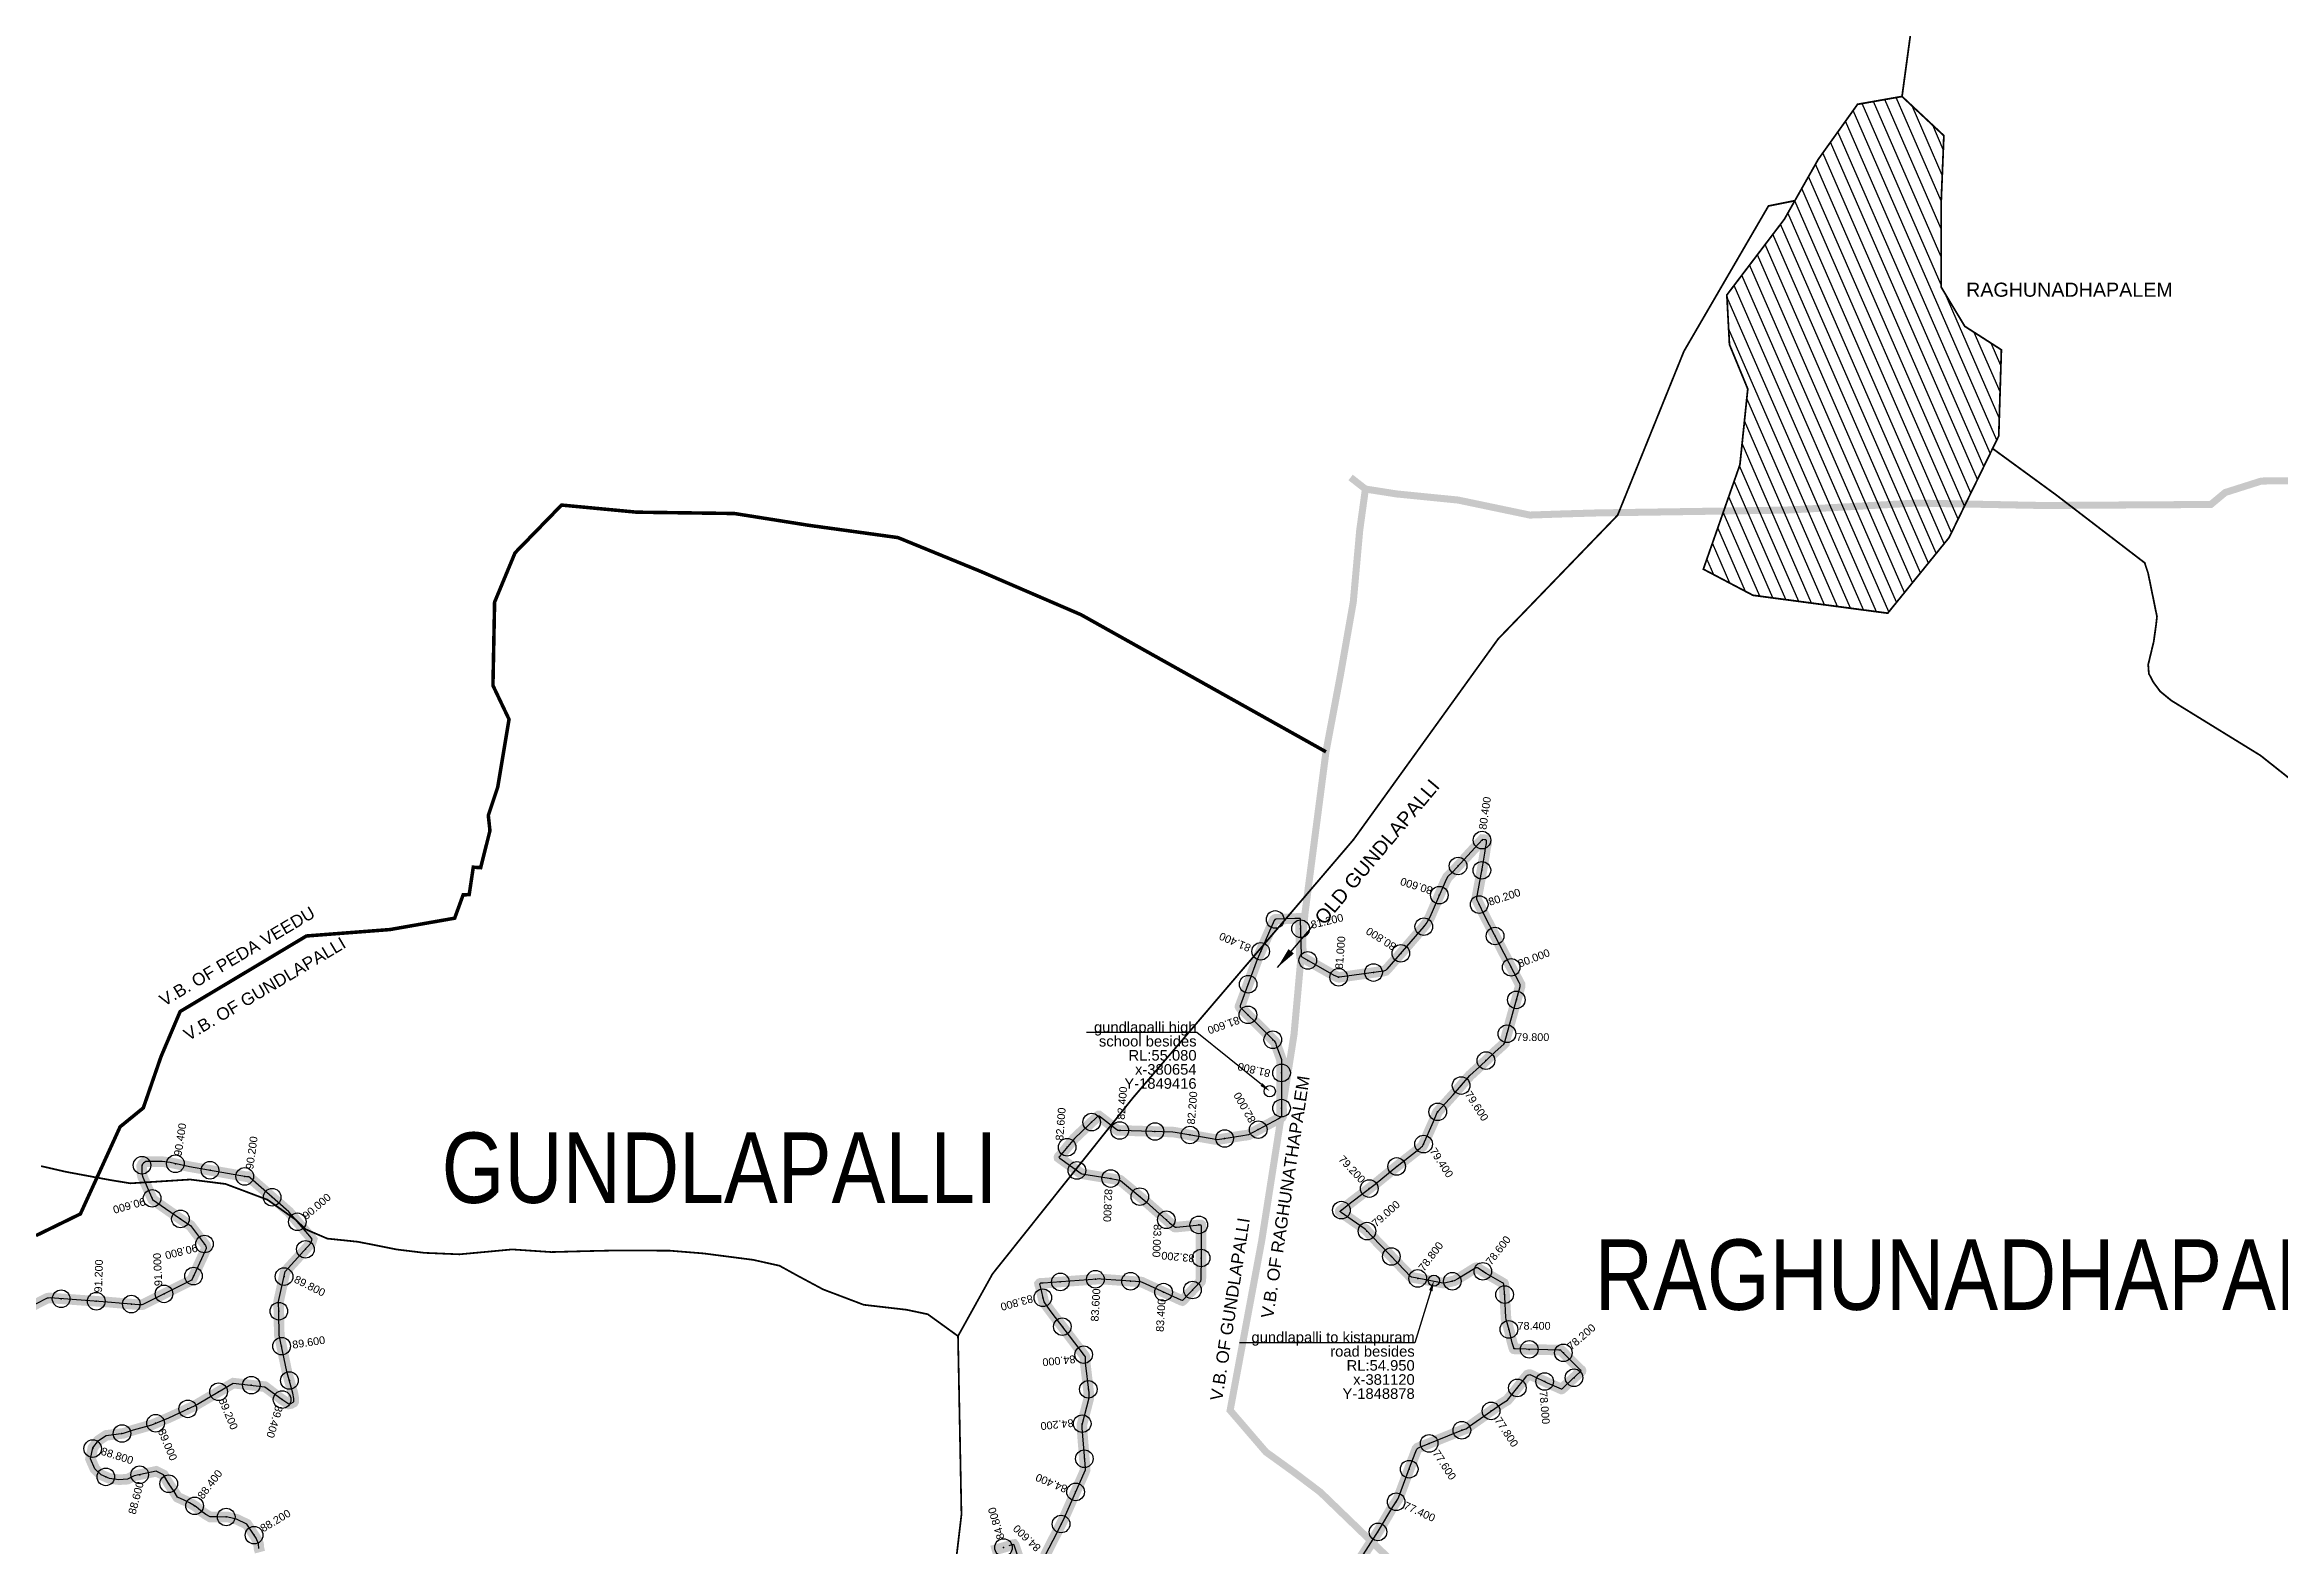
# Model space of a CAD drawing. Header units: millimetres. Extents: x 345922 to 402103, y 1833175 to 1858598.
# Drawn here: x 377176 to 383521, y 1848127 to 1852387 of the extents above; entities that cross this region are included whole.
import ezdxf
from ezdxf import colors
from ezdxf.entities.mleader import LeaderData, LeaderLine
from ezdxf.math import Vec2, Vec3

# ---------------------------------------------------------------- set-up
doc = ezdxf.new("R2010")
doc.units = ezdxf.units.MM
doc.header["$PDMODE"] = 32
doc.header["$PDSIZE"] = 50
doc.linetypes.add('JIS_02_1.0', pattern=[2, 1, -1])
for name, color, linetype in [('BND', 160, 'Continuous'), ('FRL', 3, 'Continuous'), ('points', 161, 'Continuous'), ('ROADS', 10, 'Continuous'), ('TBM', 7, 'Continuous'), ('TEXT', 7, 'Continuous'), ('VILLAGE AREA', 44, 'Continuous'), ('VILLAGE NAMES', 7, 'Continuous')]:
    doc.layers.add(name, color=color, linetype=linetype)
doc.styles.add('FONT1', font='Arial')
doc.styles.get("Standard").update_dxf_attribs({"font": 'arial.ttf'})
doc.styles.add('style1', font='')
doc.styles.get('style1').set_extended_font_data('Bahnschrift Condensed')
doc.dimstyles.get("Standard").update_dxf_attribs({"dimtxt": 0.18, "dimasz": 0.18, "dimexe": 0.18, "dimexo": 0.0625, "dimgap": 0.09, "dimtad": 0, "dimtih": 1, "dimtoh": 1, "dimdec": 4, "dimzin": 0, "dimdsep": 46, "dimtxsty": 'Standard', "dimcen": 0.09, "dimadec": 0, "dimazin": 0, "dimtfac": 1, "dimtdec": 4, "dimtofl": 0, "dimtmove": 0, "dimatfit": 3, "dimfxl": 1, "dimtolj": 1, "dimtzin": 0, "dimarcsym": 0})

msp = doc.modelspace()

# ---------------------------------------------------------------- hatches: boundary and pattern name
at = {"layer": 'VILLAGE AREA'}
h = msp.add_hatch(dxfattribs=at)
h.set_pattern_fill('ANSI31,_O', color=32, scale=10, angle=68.54643)
h.set_pattern_definition([(113.5464313, (-459.25, 168.168), (-29.1063882, -12.6838743), [])])
h.paths.add_polyline_path([(382408.7, 1850773.2), (382026.1, 1850824), (381885.1, 1850898.2), (381989, 1851194.8), (382011.3, 1851409.8), (381959.3, 1851535.9), (381951.9, 1851676.8), (382115.2, 1851891.8), (382211.7, 1852062.3), (382323.1, 1852218.1), (382449.3, 1852240.3), (382568.1, 1852129.1), (382560.6, 1851943.7), (382560.6, 1851699), (382627.4, 1851587.8), (382731.4, 1851521), (382723.9, 1851276.3), (382583, 1850988)])

# ---------------------------------------------------------------- linework, layer by layer
at = {"layer": 'BND', "linetype": 'JIS_02_1.0', "lineweight": 30, "ltscale": 50}
for points in [[(380883.6, 1851158.5, 20, 20, 0), (380925.6, 1851125.7, 20, 20, 0), (381014, 1851111.8, 20, 20, 0), (381188.8, 1851094.4, 20, 20, 0), (381392.4, 1851051.8, 20, 20, 0), (381489.8, 1851055.1, 20, 20, 0), (381586.2, 1851057.9, 20, 20, 0), (382121.3, 1851065.9, 20, 20, 0), (382490, 1851085.8, 20, 20, 0), (382848, 1851079, 20, 20, 0), (383326.3, 1851081.9, 20, 20, 0), (383367.1, 1851115.9, 20, 20, 0), (383469.7, 1851148.4, 20, 20, 0), (383561.4, 1851149.5, 20, 20, 0)], [(381065.3, 1848019.2, 20, 20, 0), (380797.8, 1848277.4, 20, 20, 0), (380724.4, 1848332.9, 20, 20, 0), (380643.1, 1848391.6, 20, 20, 0), (380541.5, 1848509.8, 20, 20, 0), (380631.1, 1848991, 20, 20, 0), (380723, 1849577.9, 20, 20, 0), (380754.1, 1849921.6, 20, 20, 0), (380813.6, 1850379.6, 20, 20, 0), (380854.2, 1850595.3, 20, 20, 0), (380891.2, 1850805.3, 20, 20, 0), (380909.4, 1851008.3, 20, 20, 0), (380925.6, 1851125.7, 0, 0, 0)]]:
    msp.add_lwpolyline(points, format="xyseb", dxfattribs=at)
at = {"layer": 'BND', "linetype": 'JIS_02_1.0', "lineweight": 30, "ltscale": 50, "const_width": 10}
msp.add_lwpolyline([(377150.8, 1849006), (377276.9, 1849067.5), (377389.6, 1849314.8), (377455.5, 1849368.5), (377505.7, 1849513.9), (377560.1, 1849642.2), (377918.7, 1849856.7), (378155.9, 1849874.9), (378339.6, 1849907.2), (378363.7, 1849973.6), (378380.8, 1849973.9), (378392.5, 1850052), (378413.4, 1850050.6), (378439.8, 1850155.6), (378435.1, 1850199.1), (378461.9, 1850279.5), (378494, 1850471.9), (378448.3, 1850567.8), (378453, 1850804.7), (378511, 1850944.5), (378643.1, 1851080.2), (378856.4, 1851060), (379134, 1851056.2), (379345.7, 1851022.6), (379598.5, 1850987.8), (379832.4, 1850892.1), (380118.1, 1850768.9), (380813.6, 1850379.6)], dxfattribs=at)
at = {"layer": 'FRL', "color": 84, "const_width": 30}
for points in [[(380015.8, 1848096.5), (380037.8, 1848140.4), (380066.3, 1848196.3), (380126.2, 1848331.1), (380129.9, 1848340.3), (380129.6, 1848346.1), (380120.7, 1848459.9), (380120.4, 1848467.7), (380140.2, 1848544.2), (380140, 1848559.9), (380130, 1848645), (380129.7, 1848655.2), (380129.5, 1848661.3), (380127.4, 1848665.4), (380030, 1848793.5), (380012.3, 1848817.6), (380002.5, 1848861.9), (380000.9, 1848865.3), (380000.4, 1848868.4), (380001.7, 1848870), (380003, 1848870.6), (380006.9, 1848870.8), (380010.6, 1848870.7), (380163.7, 1848882.3), (380171.1, 1848882.8), (380175.1, 1848882.6), (380286.6, 1848874.3), (380290.3, 1848873.9), (380292.8, 1848872.7), (380402.8, 1848822.5), (380405.8, 1848821.6), (380407.1, 1848822.3), (380409.8, 1848825.5), (380456.7, 1848874.5), (380457.5, 1848876), (380457.8, 1848877.1), (380458.1, 1848879.7), (380458.7, 1848887.4), (380459.1, 1848940.8), (380459.1, 1849034), (380458.7, 1849035.8), (380457.9, 1849036.4), (380456.5, 1849036.5), (380454.4, 1849036.5), (380451.4, 1849036.3), (380445.8, 1849035.8), (380389.6, 1849030.2), (380385.4, 1849030.2), (380384.3, 1849030.4), (380381.2, 1849032.5), (380369.8, 1849042.6), (380303.4, 1849101.4), (380229.9, 1849162.5), (380227.6, 1849163.7), (380198.4, 1849168.6), (380120.6, 1849181.6), (380118.4, 1849182.2), (380057.6, 1849226.2), (380056.3, 1849227.1), (380055.6, 1849227.7), (380055.5, 1849228.3), (380055.9, 1849229.2), (380057.3, 1849230.5), (380099.3, 1849282), (380163.3, 1849342.3), (380165.1, 1849343.9), (380167.3, 1849345.3), (380169.2, 1849345.3), (380173.1, 1849342.3), (380215.7, 1849309.5), (380222.7, 1849304.8), (380226.5, 1849304.4), (380231.4, 1849304.5), (380378.4, 1849300), (380385, 1849299.1), (380490.3, 1849280.4), (380499.3, 1849278.9), (380505.2, 1849278.3), (380577.3, 1849289.7), (380588.3, 1849291), (380594.1, 1849292.2), (380678.5, 1849337.5), (380683.8, 1849340.1), (380686.4, 1849342.5), (380687.6, 1849344.9), (380687.6, 1849352), (380687.4, 1849379.9), (380687.5, 1849498.5), (380687.4, 1849502.4), (380687, 1849506.1), (380672.6, 1849546.2), (380671.6, 1849550.7), (380670.5, 1849553.4), (380666.1, 1849558.5), (380633.2, 1849592.2), (380571.6, 1849652.9), (380570.4, 1849654.5), (380569.7, 1849655.8), (380569.7, 1849657.1), (380570.1, 1849658.9), (380571.4, 1849661.6), (380618.6, 1849790.3), (380624.6, 1849804.6), (380666.3, 1849900.6), (380667, 1849901.9), (380668.9, 1849903.5), (380671, 1849904.1), (380725.2, 1849906.3), (380733.5, 1849906.7), (380739.1, 1849906.7), (380740.5, 1849905.9), (380740.9, 1849903.2), (380743.9, 1849802.5), (380744.4, 1849798), (380746.4, 1849796.2), (380836.8, 1849744.9), (380844, 1849741.3), (380848.2, 1849739.6), (380852.5, 1849739.5), (380976.8, 1849756.8), (380982.8, 1849758.6), (380986.6, 1849762.2), (381030.4, 1849812.2), (381091.4, 1849883.2), (381100.4, 1849895.2), (381108.8, 1849910), (381151.9, 1850010.8), (381159.1, 1850024.4), (381173.5, 1850038.8), (381247.7, 1850119.6), (381258.2, 1850130.4), (381263.8, 1850130), (381267.4, 1850129.6), (381269, 1850128), (381269.8, 1850124), (381269.8, 1850118.8), (381266.6, 1850106.3), (381264.6, 1850091.5), (381259, 1850057.3), (381241.9, 1849965.2), (381242.1, 1849961.6), (381242.8, 1849957.9), (381247.2, 1849948.8), (381263.9, 1849914.5), (381361.8, 1849724.4), (381364.9, 1849718.8), (381364.9, 1849713.7), (381321.1, 1849556), (381320.6, 1849551.9), (381318.3, 1849549.6), (381293.8, 1849527.6), (381249.7, 1849485.6), (381222.1, 1849460.3), (381174.5, 1849405.7), (381131.7, 1849358.2), (381129.7, 1849355.7), (381119.3, 1849330.4), (381089.7, 1849263.5), (381087.9, 1849259.9), (381085.3, 1849257.6), (381081.1, 1849254.4), (381007.5, 1849196.9), (380953.1, 1849152.3), (380886.7, 1849101.5), (380854.5, 1849075.9), (380854.1, 1849075), (380854.2, 1849073.8), (380854.7, 1849073.3), (380856.8, 1849071.6), (380888.3, 1849049.6), (380922.1, 1849025.8), (380925.5, 1849023.6), (380927.9, 1849021), (380945.1, 1849003.1), (381018.4, 1848926.7), (381053.8, 1848889.9), (381056.5, 1848887.8), (381067.8, 1848885.6), (381140.7, 1848872), (381145.8, 1848871.3), (381150.2, 1848871.3), (381174.2, 1848876.8), (381177.8, 1848877.6), (381188.1, 1848883.2), (381236, 1848913), (381239.3, 1848914.5), (381240.9, 1848914.8), (381243.5, 1848914.3), (381246, 1848913.1), (381249.1, 1848910.7), (381268.9, 1848898.6), (381314.8, 1848872), (381317.6, 1848870.3), (381318.6, 1848868.2), (381321.3, 1848832.3), (381324.7, 1848773.4), (381325.1, 1848768.2), (381334.3, 1848735.3), (381342.5, 1848701.7), (381346.7, 1848686.9), (381347.3, 1848685.5), (381348.3, 1848684.5), (381350.6, 1848684), (381474.6, 1848680.9), (381478.3, 1848680.9), (381480.2, 1848680.5), (381481.6, 1848679.2), (381535.5, 1848625.2), (381537.4, 1848623.5), (381537.9, 1848622.3), (381537.7, 1848621.1), (381535.7, 1848618.8), (381512.1, 1848597.1), (381484.8, 1848571.9), (381483.7, 1848571.1), (381482.6, 1848570.6), (381481.7, 1848570.6), (381475.2, 1848573.6), (381442.1, 1848588.2), (381398.8, 1848608.9), (381392.3, 1848611.4), (381389.3, 1848611), (381386, 1848609.8), (381383.3, 1848606.5), (381378.2, 1848600.6), (381351.3, 1848566.3), (381336.4, 1848548.4), (381328.6, 1848538.9), (381311.6, 1848528.7), (381220.8, 1848464.7), (381215.4, 1848460.5), (381210.5, 1848457), (381202.5, 1848454.4), (381185.4, 1848447.6), (381078.1, 1848404.5), (381074, 1848402.6), (381071.6, 1848399.9), (381068.9, 1848393), (381054.1, 1848353.8), (381020.7, 1848264.4), (381018.1, 1848257.7), (381003.2, 1848236.2), (380963, 1848167.3), (380912.5, 1848088.7)], [(377083.5, 1848777.5), (377182.9, 1848828), (377186.1, 1848828.6), (377190.6, 1848828.8), (377354.1, 1848817.3), (377442.7, 1848809.6), (377443.9, 1848809.6), (377446.9, 1848809.6), (377450.9, 1848809.5), (377454, 1848810.3), (377590.3, 1848878.5), (377591.9, 1848879.5), (377593.8, 1848882), (377631, 1848962.3), (377633.1, 1848966.8), (377633.8, 1848969.5), (377633.8, 1848972.9), (377633.3, 1848975), (377632.2, 1848978.3), (377589.4, 1849034.5), (377570.8, 1849046.5), (377482.1, 1849108.3), (377453.9, 1849171.6), (377451.5, 1849181.1), (377451.5, 1849192.1), (377451, 1849203.6), (377453.4, 1849208.9), (377455.8, 1849211.8), (377459.6, 1849214.1), (377462.9, 1849216.1), (377473.5, 1849216.1), (377509.3, 1849216), (377531.5, 1849213.2), (377587.1, 1849201.6), (377748.9, 1849173.1), (377755, 1849173.1), (377758.9, 1849169.7), (377868.7, 1849073.4), (377928.2, 1849003.9), (377934.8, 1848995.5), (377931.6, 1848984.7), (377911.8, 1848962.4), (377858.2, 1848903.6), (377839.7, 1848818.6), (377840.4, 1848786.8), (377841.6, 1848723.7), (377863.1, 1848620.3), (377880.3, 1848558.4), (377882.8, 1848543.3), (377882.8, 1848535.2), (377881.3, 1848532.6), (377874.7, 1848529.1), (377868.6, 1848528.1), (377848.4, 1848541.2), (377801, 1848577), (377711, 1848587), (377602.5, 1848523.6), (377528, 1848489), (377479.8, 1848468.7), (377448.5, 1848459.9), (377428.1, 1848454.1), (377399.6, 1848444.6), (377350.1, 1848438.8), (377328.2, 1848424.3), (377312.2, 1848403.1), (377305.6, 1848371.8), (377318, 1848343.4), (377335.5, 1848326.7), (377359.6, 1848316.5), (377386.5, 1848312.9), (377410.6, 1848314.3), (377429.5, 1848323.8), (377492.4, 1848336.7), (377512.8, 1848326.5), (377528.1, 1848301), (377542.7, 1848279.2), (377552.9, 1848263.1), (377571.8, 1848254.4), (377587.1, 1848247.1), (377605.3, 1848236.2), (377618.5, 1848224.6), (377633, 1848214.4), (377645.4, 1848207.1), (377662.9, 1848207.1), (377695.8, 1848206.9), (377720.6, 1848200.4), (377749.7, 1848186.6), (377775.8, 1848146.7), (377782.7, 1848131.2), (377783.9, 1848117.8), (377786.8, 1848107.3)], [(379864.8, 1848110.8), (379908.5, 1848123.4), (379912.9, 1848125.1), (379921.2, 1848127.7), (379927.2, 1848128.7), (379928.6, 1848126.9), (379954.2, 1848050.8)]]:
    msp.add_lwpolyline(points, dxfattribs=at)
at = {"layer": 'FRL', "color": 82}
for points in [[(380912.5, 1848088.7), (380963, 1848167.3), (381003.2, 1848236.2), (381018.1, 1848257.7), (381020.7, 1848264.4), (381054.1, 1848353.8), (381068.9, 1848393), (381071.6, 1848399.9), (381074, 1848402.6), (381078.1, 1848404.5), (381185.4, 1848447.6), (381202.5, 1848454.4), (381210.5, 1848457), (381215.4, 1848460.5), (381220.8, 1848464.7), (381311.6, 1848528.7), (381328.6, 1848538.9), (381336.4, 1848548.4), (381351.3, 1848566.3), (381378.2, 1848600.6), (381383.3, 1848606.5), (381386, 1848609.8), (381389.3, 1848611), (381392.3, 1848611.4), (381398.8, 1848608.9), (381442.1, 1848588.2), (381475.2, 1848573.6), (381481.7, 1848570.6), (381482.6, 1848570.6), (381483.7, 1848571.1), (381484.8, 1848571.9), (381512.1, 1848597.1), (381535.7, 1848618.8), (381537.7, 1848621.1), (381537.9, 1848622.3), (381537.4, 1848623.5), (381535.5, 1848625.2), (381481.6, 1848679.2), (381480.2, 1848680.5), (381478.3, 1848680.9), (381474.6, 1848680.9), (381350.6, 1848684), (381348.3, 1848684.5), (381347.3, 1848685.5), (381346.7, 1848686.9), (381342.5, 1848701.7), (381334.3, 1848735.3), (381325.1, 1848768.2), (381324.7, 1848773.4), (381321.3, 1848832.3), (381318.6, 1848868.2), (381317.6, 1848870.3), (381314.8, 1848872), (381268.9, 1848898.6), (381249.1, 1848910.7), (381246, 1848913.1), (381243.5, 1848914.3), (381240.9, 1848914.8), (381239.3, 1848914.5), (381236, 1848913), (381188.1, 1848883.2), (381177.8, 1848877.6), (381174.2, 1848876.8), (381150.2, 1848871.3), (381145.8, 1848871.3), (381140.7, 1848872), (381067.8, 1848885.6), (381056.5, 1848887.8), (381053.8, 1848889.9), (381018.4, 1848926.7), (380945.1, 1849003.1), (380927.9, 1849021), (380925.5, 1849023.6), (380922.1, 1849025.8), (380888.3, 1849049.6), (380856.8, 1849071.6), (380854.7, 1849073.3), (380854.2, 1849073.8), (380854.1, 1849075), (380854.5, 1849075.9), (380886.7, 1849101.5), (380953.1, 1849152.3), (381007.5, 1849196.9), (381081.1, 1849254.4), (381085.3, 1849257.6), (381087.9, 1849259.9), (381089.7, 1849263.5), (381119.3, 1849330.4), (381129.7, 1849355.7), (381131.7, 1849358.2), (381174.5, 1849405.7), (381222.1, 1849460.3), (381249.7, 1849485.6), (381293.8, 1849527.6), (381318.3, 1849549.6), (381320.6, 1849551.9), (381321.1, 1849556), (381364.9, 1849713.7), (381364.9, 1849718.8), (381361.8, 1849724.4), (381263.9, 1849914.5), (381247.2, 1849948.8), (381242.8, 1849957.9), (381242.1, 1849961.6), (381241.9, 1849965.2), (381259, 1850057.3), (381264.6, 1850091.5), (381266.6, 1850106.3), (381269.8, 1850118.8), (381269.8, 1850124), (381269, 1850128), (381267.4, 1850129.6), (381263.8, 1850130), (381258.2, 1850130.4), (381247.7, 1850119.6), (381173.5, 1850038.8), (381159.1, 1850024.4), (381151.9, 1850010.8), (381108.8, 1849910), (381100.4, 1849895.2), (381091.4, 1849883.2), (381030.4, 1849812.2), (380986.6, 1849762.2), (380982.8, 1849758.6), (380976.8, 1849756.8), (380852.5, 1849739.5), (380848.2, 1849739.6), (380844, 1849741.3), (380836.8, 1849744.9), (380746.4, 1849796.2), (380744.4, 1849798), (380743.9, 1849802.5), (380740.9, 1849903.2), (380740.5, 1849905.9), (380739.1, 1849906.7), (380733.5, 1849906.7), (380725.2, 1849906.3), (380671, 1849904.1), (380668.9, 1849903.5), (380667, 1849901.9), (380666.3, 1849900.6), (380624.6, 1849804.6), (380618.6, 1849790.3), (380571.4, 1849661.6), (380570.1, 1849658.9), (380569.7, 1849657.1), (380569.7, 1849655.8), (380570.4, 1849654.5), (380571.6, 1849652.9), (380633.2, 1849592.2), (380666.1, 1849558.5), (380670.5, 1849553.4), (380671.6, 1849550.7), (380672.6, 1849546.2), (380687, 1849506.1), (380687.4, 1849502.4), (380687.5, 1849498.5), (380687.4, 1849379.9), (380687.6, 1849352), (380687.6, 1849344.9), (380686.4, 1849342.5), (380683.8, 1849340.1), (380678.5, 1849337.5), (380594.1, 1849292.2), (380588.3, 1849291), (380577.3, 1849289.7), (380505.2, 1849278.3), (380499.3, 1849278.9), (380490.3, 1849280.4), (380385, 1849299.1), (380378.4, 1849300), (380231.4, 1849304.5), (380226.5, 1849304.4), (380222.7, 1849304.8), (380215.7, 1849309.5), (380173.1, 1849342.3), (380169.2, 1849345.3), (380167.3, 1849345.3), (380165.1, 1849343.9), (380163.3, 1849342.3), (380099.3, 1849282), (380057.3, 1849230.5), (380055.9, 1849229.2), (380055.5, 1849228.3), (380055.6, 1849227.7), (380056.3, 1849227.1), (380057.6, 1849226.2), (380118.4, 1849182.2), (380120.6, 1849181.6), (380198.4, 1849168.6), (380227.6, 1849163.7), (380229.9, 1849162.5), (380303.4, 1849101.4), (380369.8, 1849042.6), (380381.2, 1849032.5), (380384.3, 1849030.4), (380385.4, 1849030.2), (380389.6, 1849030.2), (380445.8, 1849035.8), (380451.4, 1849036.3), (380454.4, 1849036.5), (380456.5, 1849036.5), (380457.9, 1849036.4), (380458.7, 1849035.8), (380459.1, 1849034), (380459.1, 1848940.8), (380458.7, 1848887.4), (380458.1, 1848879.7), (380457.8, 1848877.1), (380457.5, 1848876), (380456.7, 1848874.5), (380409.8, 1848825.5), (380407.1, 1848822.3), (380405.8, 1848821.6), (380402.8, 1848822.5), (380292.8, 1848872.7), (380290.3, 1848873.9), (380286.6, 1848874.3), (380175.1, 1848882.6), (380171.1, 1848882.8), (380163.7, 1848882.3), (380010.6, 1848870.7), (380006.9, 1848870.8), (380003, 1848870.6), (380001.7, 1848870), (380000.4, 1848868.4), (380000.9, 1848865.3), (380002.5, 1848861.9), (380012.3, 1848817.6), (380030, 1848793.5), (380127.4, 1848665.4), (380129.5, 1848661.3), (380129.7, 1848655.2), (380130, 1848645), (380140, 1848559.9), (380140.2, 1848544.2), (380120.4, 1848467.7), (380120.7, 1848459.9), (380129.6, 1848346.1), (380129.9, 1848340.3), (380126.2, 1848331.1), (380066.3, 1848196.3), (380037.8, 1848140.4), (380015.8, 1848096.5)], [(377783.9, 1848117.8), (377782.7, 1848131.2), (377775.8, 1848146.7), (377749.7, 1848186.6), (377720.6, 1848200.4), (377695.8, 1848206.9), (377662.9, 1848207.1), (377645.4, 1848207.1), (377633, 1848214.4), (377618.5, 1848224.6), (377605.3, 1848236.2), (377587.1, 1848247.1), (377571.8, 1848254.4), (377552.9, 1848263.1), (377542.7, 1848279.2), (377528.1, 1848301), (377512.8, 1848326.5), (377492.4, 1848336.7), (377429.5, 1848323.8), (377410.6, 1848314.3), (377386.5, 1848312.9), (377359.6, 1848316.5), (377335.5, 1848326.7), (377318, 1848343.4), (377305.6, 1848371.8), (377312.2, 1848403.1), (377328.2, 1848424.3), (377350.1, 1848438.8), (377399.6, 1848444.6), (377428.1, 1848454.1), (377448.5, 1848459.9), (377479.8, 1848468.7), (377528, 1848489), (377602.5, 1848523.6), (377711, 1848587), (377801, 1848577), (377848.4, 1848541.2), (377868.6, 1848528.1), (377874.7, 1848529.1), (377881.3, 1848532.6), (377882.8, 1848535.2), (377882.8, 1848543.3), (377880.3, 1848558.4), (377863.1, 1848620.3), (377841.6, 1848723.7), (377840.4, 1848786.8), (377839.7, 1848818.6), (377858.2, 1848903.6), (377911.8, 1848962.4), (377931.6, 1848984.7), (377934.8, 1848995.5), (377928.2, 1849003.9), (377868.7, 1849073.4), (377758.9, 1849169.7), (377755, 1849173.1), (377748.9, 1849173.1), (377587.1, 1849201.6), (377531.5, 1849213.2), (377509.3, 1849216), (377473.5, 1849216.1), (377462.9, 1849216.1), (377459.6, 1849214.1), (377455.8, 1849211.8), (377453.4, 1849208.9), (377451, 1849203.6), (377451.5, 1849192.1), (377451.5, 1849181.1), (377453.9, 1849171.6), (377482.1, 1849108.3), (377570.8, 1849046.5), (377589.4, 1849034.5), (377632.2, 1848978.3), (377633.3, 1848975), (377633.8, 1848972.9), (377633.8, 1848969.5), (377633.1, 1848966.8), (377631, 1848962.3), (377593.8, 1848882), (377591.9, 1848879.5), (377590.3, 1848878.5), (377454, 1848810.3), (377450.9, 1848809.5), (377446.9, 1848809.6), (377443.9, 1848809.6), (377442.7, 1848809.6), (377354.1, 1848817.3), (377190.6, 1848828.8), (377186.1, 1848828.6), (377182.9, 1848828), (377083.5, 1848777.5)], [(379954.2, 1848050.8), (379928.6, 1848126.9), (379927.2, 1848128.7), (379921.2, 1848127.7), (379912.9, 1848125.1)]]:
    msp.add_lwpolyline(points, dxfattribs=at)
at = {"layer": 'points'}
for p in [(381256.7, 1850128.9), (381188.8, 1850055.4), (381256.3, 1850043.1), (381135.5, 1849972.5), (381248.7, 1849945.9), (380669.5, 1849903.6), (380741.6, 1849877.3), (381091.4, 1849883.2), (380628.3, 1849813), (381293.7, 1849856.6), (380762, 1849787.4), (380948.7, 1849752.9), (381026.2, 1849807.4), (381339.5, 1849767.7), (380592.7, 1849719.6), (380849.6, 1849739.5), (380592, 1849632.8), (381354.2, 1849675.3), (380662.6, 1849562), (381327.5, 1849579), (381267.8, 1849502.9), (380687.5, 1849467.9), (381197.4, 1849432), (380687.5, 1849367.9), (380148.3, 1849328.2), (380228.1, 1849304.4), (380328, 1849301.6), (380621.4, 1849306.8), (381131, 1849357.3), (380078.7, 1849256.7), (380427.3, 1849291.6), (380525.9, 1849281.6), (381090.8, 1849265.8), (377451.9, 1849205.6), (377546.7, 1849210), (377645, 1849191.4), (377743.5, 1849174.1), (380106.4, 1849191), (381014.4, 1849202.3), (377480.6, 1849111.8), (377821.4, 1849114.8), (380202.3, 1849168), (380285.1, 1849116.6), (380936.5, 1849139.6), (377561, 1849053.3), (380360.4, 1849050.9), (380857.5, 1849078.3), (377892.9, 1849045.2), (380452.5, 1849036.4), (380930.1, 1849018.7), (377629.3, 1848982), (377915.9, 1848967), (380459.1, 1848942.3), (380999.3, 1848946.6), (377598, 1848891.1), (377855.2, 1848889.6), (380059.3, 1848874.4), (380159, 1848882), (380258.8, 1848876.4), (381074.2, 1848884.4), (381172.4, 1848876.4), (381259.1, 1848904.6), (377222.2, 1848826.6), (377321.9, 1848819.6), (377421.6, 1848811.5), (377514.3, 1848840.5), (380009.7, 1848829.5), (380352.5, 1848845.5), (380434.6, 1848851.4), (381320.8, 1848838.4), (377840.3, 1848791.3), (380065.1, 1848747.4), (381333, 1848739.6), (377848.2, 1848692), (380125.6, 1848667.9), (381390.8, 1848683), (381487.7, 1848673.1), (381517.9, 1848602.4), (377669.2, 1848562.6), (377762.2, 1848581.3), (377849.7, 1848540.4), (377870.3, 1848594.5), (380138.9, 1848569.5), (381356.9, 1848573.4), (381434.7, 1848591.7), (377581.8, 1848514), (381282.5, 1848508.2), (377395, 1848444.1), (377490.5, 1848473.2), (380121.5, 1848471.9), (381106.6, 1848416), (381199.5, 1848453.2), (377311.8, 1848401.2), (380127.6, 1848372.4), (377349.1, 1848320.9), (377445.3, 1848327), (377527.8, 1848301.5), (381050, 1848342.7), (377601.2, 1848238.7), (380102.7, 1848278.2), (381012.9, 1848250.2), (377690.9, 1848207), (380061.5, 1848187), (380961.3, 1848164.6), (377770.1, 1848155.4), (379898, 1848120.4)]:
    msp.add_point(p, dxfattribs=at)
at = {"layer": 'ROADS', "const_width": 5}
for points in [[(379687.7, 1855597.3), (380988.7, 1854337.7), (381237.6, 1854168.6), (381337.1, 1853989.6), (381386.9, 1853820.6), (381388.7, 1853588.6), (382205.2, 1853041.6), (382499.3, 1852607.3), (382449.3, 1852240.3)], [(379754.8, 1847437.9), (379712.2, 1847651.7), (379778.6, 1848213.6), (379768.8, 1848720.6), (379866.7, 1848897.1), (380264.8, 1849396.3), (380891.9, 1850130.4), (381302.3, 1850699.8), (381641.7, 1851051.3), (381830, 1851516.8), (382070, 1851929.4), (382144.9, 1851944.3)], [(382706.5, 1851240.7), (382886.3, 1851109.4), (383138.3, 1850916.2), (383148, 1850886.9), (383173.2, 1850763.5), (383170.7, 1850740.5), (383163.9, 1850692.2), (383148.3, 1850627.3), (383150.1, 1850601.7), (383162.8, 1850577.4), (383182.3, 1850551.1), (383213.7, 1850525.3), (383342.9, 1850445.7), (383466.9, 1850369.3), (383551.4, 1850302.3)], [(377165.2, 1849203.3), (377235.5, 1849187.1), (377358.9, 1849164.2), (377418.4, 1849154.4), (377588.7, 1849165.2), (377688.9, 1849152.6), (377807.8, 1849107.9), (377888.8, 1849050.7), (377915.4, 1849024.3), (377978.3, 1848997.4), (378065.2, 1848988.4), (378175.6, 1848966.5), (378253.9, 1848957), (378353.2, 1848952.8), (378502.9, 1848966.7), (378614, 1848959.2), (378706.3, 1848961.7), (378793.2, 1848963.7), (378949.6, 1848963.2), (379046.8, 1848955.3), (379187.3, 1848937.1), (379262, 1848920.4), (379312, 1848892.8), (379385.8, 1848853.2), (379501.1, 1848809.5), (379622.6, 1848795.4), (379682.9, 1848782.7), (379768.8, 1848720.6)]]:
    msp.add_lwpolyline(points, dxfattribs=at)
at = {"layer": 'TBM', "linetype": 'Continuous'}
for centre in [(380654, 1849416, 111.8), (381120, 1848878, 111.7)]:
    msp.add_circle(centre, 15.9, dxfattribs=at)
at = {"layer": 'VILLAGE AREA', "color": 32, "const_width": 5}
msp.add_lwpolyline([(382408.7, 1850773.2), (382026.1, 1850824), (381885.1, 1850898.2), (381989, 1851194.8), (382011.3, 1851409.8), (381959.3, 1851535.9), (381951.9, 1851676.8), (382115.2, 1851891.8), (382211.7, 1852062.3), (382323.1, 1852218.1), (382449.3, 1852240.3), (382568.1, 1852129.1), (382560.6, 1851943.7), (382560.6, 1851699), (382627.4, 1851587.8), (382731.4, 1851521), (382723.9, 1851276.3), (382583, 1850988), (382408.7, 1850773.2)], dxfattribs=at)

# ---------------------------------------------------------------- texts
at = {"layer": 'points', "color": 1}
for s, rotation, p in [('80.400', 81.75487, (381268.8, 1850157.3)), ('80.600', 162.29597, (381118.7, 1849994.8)), ('80.200', 18.30345, (381279, 1849942.1)), ('81.200', 13.72995, (380773.6, 1849877.1)), ('81.400', 156.70884, (380602.7, 1849830.9)), ('81.000', 85.38753, (380861.3, 1849761.6)), ('80.800', 147.51254, (381015.6, 1849832.6)), ('81.600', 199.48785, (380563.5, 1849629.2)), ('81.800', 166.66243, (380657.6, 1849476.1)), ('82.400', 85.56517, (380242, 1849334.4)), ('82.200', 85.56517, (380441.2, 1849320.8)), ('82.000', 119.61292, (380615.5, 1849334.2)), ('79.600', 303.16063, (381206.8, 1849407.2)), ('82.600', 85.56517, (380067.5, 1849274.8)), ('90.400', 81.4418, (377563.9, 1849230.6)), ('90.200', 82.11523, (377767.5, 1849193.1)), ('79.200', 313.24342, (380847.3, 1849221.2)), ('79.400', 303.16063, (381106.9, 1849246.4)), ('82.800', 267.39102, (380185.3, 1849139.1)), ('90.600', 195.5949, (377457.8, 1849114.2)), ('79.000', 41.80109, (380956, 1849028.6)), ('83.000', 267.39102, (380325, 1849038.7)), ('91.000', 92.74613, (377509.6, 1848863.2)), ('90.800', 193.94469, (377606.5, 1848982.5)), ('83.200', 174.75578, (380441, 1848951.9)), ('78.800', 53.09828, (381091.9, 1848902.7)), ('78.600', 52.43943, (381282.7, 1848920)), ('91.200', 88.36315, (377338.2, 1848844.1)), ('89.800', 333.22598, (377881.2, 1848874.4)), ('83.800', 195.45511, (379978, 1848838.3)), ('83.600', 86.54637, (380167.5, 1848761.4)), ('83.400', 86.54637, (380352.6, 1848731.9)), ('78.200', 40.89989, (381510.5, 1848679.5)), ('89.600', 8.94373, (377880.3, 1848684.8)), ('84.000', 185.76834, (380101, 1848666.3)), ('89.200', 292.60422, (377668.7, 1848539.2)), ('89.400', 253.44089, (377831.4, 1848525.5)), ('78.000', 274.95596, (381419.5, 1848563.3)), ('89.000', 292.60422, (377496.4, 1848451.3)), ('84.200', 185.76834, (380095.7, 1848485)), ('77.800', 303.11917, (381291.4, 1848481.6)), ('88.800', 342.44169, (377333.3, 1848384.6)), ('77.600', 302.89891, (381115.4, 1848388.4)), ('88.400', 52.73456, (377624.8, 1848255.7)), ('84.400', 157.18579, (380081.7, 1848294.9)), ('88.600', 75.30737, (377433.4, 1848212.7)), ('77.400', 335.38124, (381032, 1848231.5)), ('88.200', 30.96103, (377796, 1848163)), ('84.800', 106.82179, (379901.5, 1848146.8)), ('84.600', 136.35981, (380005.9, 1848122.3))]:
    msp.add_text(s, height=22, rotation=rotation, dxfattribs=at).set_placement(p)
at = {"layer": 'points', "color": 6}
for s, rotation, p in [('80.000', 21.01536, (381364, 1849766.9)), ('90.000', 40.50851, (377919.2, 1849050.3))]:
    msp.add_text(s, height=22, rotation=rotation, dxfattribs=at).set_placement(p)
at = {"layer": 'points', "color": 1}
for s, p in [('79.800', (381353.8, 1849558.5)), ('78.400', (381357.5, 1848738.8))]:
    msp.add_text(s, height=22, dxfattribs=at).set_placement(p)
at = {"layer": 'ROADS'}
msp.add_text('OLD GUNDLAPALLI', height=40, rotation=50.06442, dxfattribs=at).set_placement((380808.4, 1849885.2))
at = {"layer": 'TEXT', "color": 6}
for s, rotation, p in [('V.B. OF PEDA VEEDU', 30.72333, (377514.8, 1849655.6)), ('V.B. OF GUNDLAPALLI', 30.72333, (377583.6, 1849557.8)), ('V.B. OF RAGHUNATHAPALEM', 81.36943, (380663.3, 1848769.3)), ('V.B. OF GUNDLAPALLI', 81.36943, (380519, 1848535.3))]:
    msp.add_text(s, height=35, rotation=rotation, dxfattribs=at).set_placement(p)
at = {"layer": 'VILLAGE AREA', "color": 32}
msp.add_text('RAGHUNADHAPALEM', height=40, dxfattribs=at).set_placement((382631.2, 1851671.7))
msp.add_text('RAGHUNADHAPALEM', height=40, dxfattribs=at).set_placement((382631.2, 1851671.7))
at = {"layer": 'VILLAGE NAMES', "color": 0, "style": 'style1'}
for s, p in [('GUNDLAPALLI', (378302.6, 1849098.7)), ('RAGHUNADHAPALEM', (381576.9, 1848795.1))]:
    msp.add_text(s, height=200, dxfattribs=at).set_placement(p)

# ---------------------------------------------------------------- leaders
at = {"layer": 'ROADS'}
msp.add_leader([(380676, 1849767.4), (380778.3, 1849887.6)], dimstyle='Standard', override={"dimasz": 60}, dxfattribs=at)
at = {"layer": 'TBM', "linetype": 'Continuous'}
ml = msp.add_multileader_mtext('Standard', dxfattribs=at)
ml.set_content('\\pxsm0.8,qr;gundlapalli high\\Pschool besides \\PRL:55.080\\Px-380654\\PY-1849416', color=256, style='FONT1')
ml.set_leader_properties()
ml.build(insert=Vec2(0, 0))
ml.multileader.update_dxf_attribs({"text_right_attachment_type": 6, "dogleg_length": 0.36, "arrow_head_size": 30})
ctx = ml.context
ctx.base_point, ctx.char_height, ctx.arrow_head_size, ctx.landing_gap_size, ctx.plane_origin = Vec3(380159, 1849597.7, 55.1), 30, 30, 0.09, Vec3(381170.7, 1849416.8, 55.1)
ctx.right_attachment, ctx.text_align_type = 6, 2
notes = []
notes.append((ctx, [(0, (1, 1, 0), (380446.7, 1849582.4, 55.1), (-1, 0), 0.36, [(0, [(380654, 1849416, 55.1)], 0, [])])]))
ctx.mtext.insert, ctx.mtext.alignment, ctx.mtext.flow_direction = Vec3(380446.2, 1849612.9, 55.1), 3, 5
ml = msp.add_multileader_mtext('Standard', dxfattribs=at)
ml.set_content('\\pxsm0.8,qr;gundlapalli to kistapuram\\Proad besides \\PRL:54.950\\Px-381120\\PY-1848878', color=256, style='FONT1')
ml.set_leader_properties()
ml.build(insert=Vec2(0, 0))
ml.multileader.update_dxf_attribs({"text_right_attachment_type": 6, "dogleg_length": 0.36, "arrow_head_size": 30})
ctx = ml.context
ctx.base_point, ctx.char_height, ctx.arrow_head_size, ctx.landing_gap_size, ctx.plane_origin = Vec3(380606, 1848717.2, 55), 30, 30, 0.09, Vec3(381636.7, 1848878.8, 55)
ctx.right_attachment, ctx.text_align_type = 6, 2
notes.append((ctx, [(0, (1, 1, 0), (381066.1, 1848701.9, 55), (-1, 0), 0.36, [(0, [(381120, 1848878, 55)], 0, [])])]))
ctx.mtext.insert, ctx.mtext.alignment, ctx.mtext.flow_direction = Vec3(381065.6, 1848732.4, 55), 3, 5
for ctx, leaders in notes:
    for number, flags, end, landing, length, lines in leaders:
        leader = LeaderData()
        leader.index, (leader.has_last_leader_line, leader.has_dogleg_vector, leader.attachment_direction) = number, flags
        leader.last_leader_point, leader.dogleg_vector, leader.dogleg_length = Vec3(end), Vec3(landing), length
        for number, points, colour, breaks in lines:
            line = LeaderLine()
            line.index, line.vertices, line.color, line.breaks = number, Vec3.list(points), colors.encode_raw_color(colour), breaks
            leader.lines.append(line)
        ctx.leaders.append(leader)

doc.saveas('drawing.dxf')
